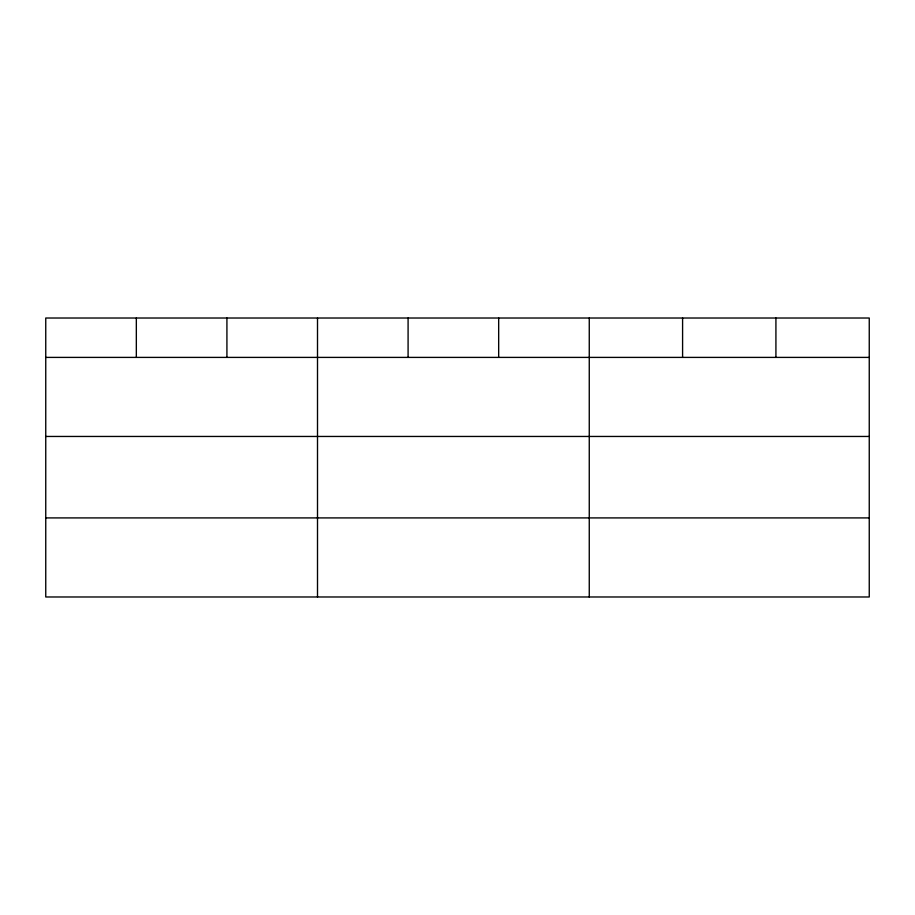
<?xml version="1.0" encoding="UTF-8"?>
<svg xmlns="http://www.w3.org/2000/svg" width="915" height="915" viewBox="0 0 915 915"><rect width="100%" height="100%" fill="white"/><g stroke="black" fill="none" stroke-linecap="round" stroke-linejoin="round"><path stroke-width="1.37" d="M869.25 436.455L869.25 318.02L45.75 318.02L45.75 596.98L869.25 596.98L869.25 436.455L45.75 436.455M45.75 357.399L869.25 357.399M45.75 517.913L869.25 517.913M775.92 318.02L775.92 357.399M682.59 318.02L682.59 357.399M589.26 318.02L589.26 596.98M498.675 318.02L498.675 357.399M408.09 318.02L408.09 357.399M317.505 318.02L317.505 596.98M226.92 318.02L226.92 357.399M136.335 318.02L136.335 357.399"/></g></svg>
